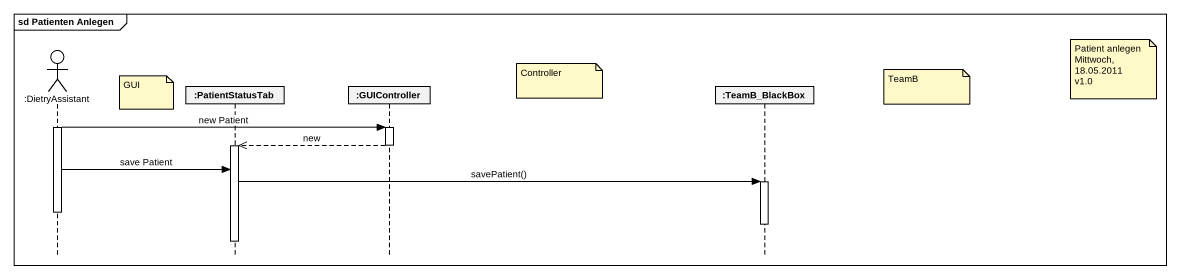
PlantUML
@startuml
mainframe sd Patienten Anlegen
hide footbox
actor ":DietryAssistant" as DietryAssistant
participant ":PatientStatusTab" as PatientStatusTab
participant ":GUIController" as GUIController
participant ":TeamB_BlackBox" as TeamB_BlackBox

note right of TeamB_BlackBox
  Patient anlegen
  Mittwoch, 18.05.2011
  v1.0
end note
note right of GUIController : Controller
note right of TeamB_BlackBox : TeamB
note left of PatientStatusTab : GUI
activate DietryAssistant
DietryAssistant -> GUIController : new Patient
activate GUIController
GUIController -->> PatientStatusTab : new
deactivate GUIController
activate PatientStatusTab
DietryAssistant -> PatientStatusTab : save Patient
PatientStatusTab -> TeamB_BlackBox : savePatient()
activate TeamB_BlackBox
deactivate DietryAssistant
deactivate TeamB_BlackBox
deactivate PatientStatusTab
@enduml
